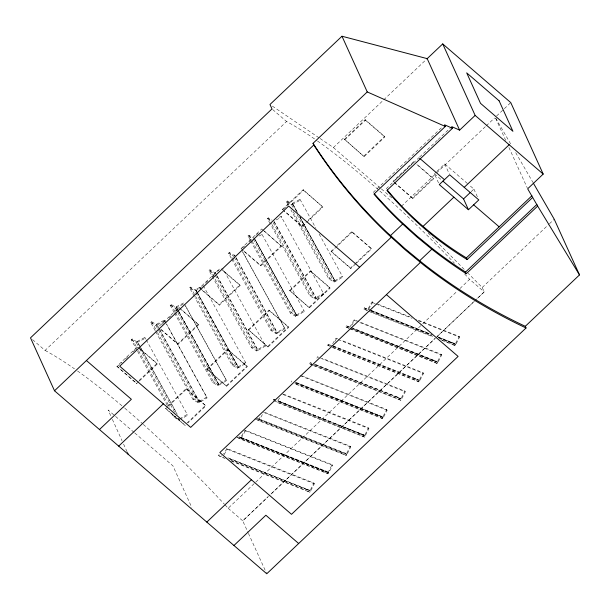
<?xml version="1.0" encoding="UTF-8"?>
<svg xmlns="http://www.w3.org/2000/svg" width="610" height="610" viewBox="0 0 610 610"><rect width="100%" height="100%" fill="white"/><g stroke="black" fill="none" stroke-linecap="round" stroke-linejoin="round"><path stroke-width="0.46" stroke-dasharray="3.05 2.29" d="M225.082 458.59L218.594 455.632L219.051 454.511L221.354 455.655M239.013 436.821L328.531 472.742L328.066 473.856L240.622 439.147L241.08 438.026L238.777 436.882M256.314 418.079L346.716 454.351L346.259 455.464L258.808 420.755L259.273 419.634L256.97 418.49M273.166 400.457L273.623 399.337L276.277 400.389M291.351 382.066L291.816 380.953M312.61 365.199L309.544 363.674L310.002 362.561L311.771 363.263M329.263 346.045L327.73 345.283L328.195 344.17L332.61 345.923M348.989 328.416L345.923 326.891L346.381 325.778L349.911 327.181M364.292 307.867L368.127 309.773L367.67 310.894L363.834 308.988L364.292 307.867L370.476 310.322M306.502 489.22L310.337 491.126L309.88 492.247L306.037 490.341L306.502 489.22L227.888 458.018M328.066 473.856L324.23 471.949L324.688 470.836M346.259 455.464L342.423 453.558L342.881 452.445M361.067 434.053L364.91 435.959L364.444 437.073L360.609 435.166L361.067 434.053L277.154 400.739M379.26 415.662L383.095 417.568L382.638 418.681L378.802 416.775L379.26 415.662L296.231 382.699M397.445 397.27L401.288 399.176L400.823 400.29L396.988 398.383L397.445 397.27L315.301 364.658M415.639 378.879L419.474 380.785L419.017 381.898L415.181 379.992L415.639 378.879L333.495 346.274M433.824 360.487L437.667 362.393L437.202 363.514L433.367 361.608L433.824 360.487L353.449 328.584M451.736 342.584L455.578 344.49L455.113 345.603L451.278 343.697L451.736 342.584L438.491 337.322M313.914 483.051L314.341 483.783L310.574 491.164L310.139 490.432L313.914 483.051L226.859 448.502L223.565 454.099M328.76 472.773L328.325 472.041L332.099 464.66L245.045 430.111L240.813 437.301L241.247 438.033L328.76 472.773L332.534 465.392L332.099 464.66M350.292 446.268L350.719 447L346.953 454.381L346.518 453.649L350.292 446.268L263.238 411.719M368.478 427.877L368.913 428.609L365.138 435.99L364.704 435.258L368.478 427.877L282.308 393.671M386.671 409.485L387.098 410.217L383.332 417.598L382.897 416.866L386.671 409.485L300.494 375.287M404.857 391.094L405.292 391.826L401.517 399.207L401.083 398.475L404.857 391.094L322.202 358.291M423.05 372.71L423.477 373.434L419.711 380.815L419.276 380.083L423.05 372.71L341.272 340.25M441.236 354.318L441.671 355.043L437.896 362.424L437.469 361.692L441.236 354.318L354.181 319.762L349.949 326.96M459.147 336.407L459.582 337.139L455.807 344.52L455.38 343.788L459.147 336.407L416.058 319.304M224 454.824L227.294 449.227L226.859 448.502M241.247 438.033L245.479 430.835L245.045 430.111M350.719 447L263.673 412.444L259.433 419.642L259.006 418.91L260.417 416.516M279.51 398.055L277.626 401.25L277.192 400.526L364.704 435.258M316.864 358.146L317.802 356.545L318.237 357.277L405.292 391.826M332.702 343.75L335.996 338.154L337.757 338.847M335.02 341.28L336.43 338.885L335.996 338.154M351.795 325.29L354.616 320.494L354.181 319.762M372.092 301.858L372.527 302.583L368.295 309.781L367.861 309.049L372.092 301.858L374.731 302.903M32.582 339.648L45.079 350.422L286.563 121.504A257.29 48.06 46.5 0 1 316.712 140.445M320.09 138.508L333.403 147.544L383.057 100.475M383.743 99.819L426.504 59.292M344.459 139.293L365.154 119.667L384.597 136.434L384.849 136.983L364.147 156.61L344.459 139.293L364.147 156.61M344.711 139.843L365.405 120.223L365.154 119.667M138.668 381.646L136.594 383.606L116.906 366.29L136.915 347.326M160.712 329.469L177.998 344.368L198.692 324.749L178.997 307.432L158.303 327.051L158.554 327.6M201.331 287.051L199.95 288.362L199.699 287.806L220.401 268.187M244.793 245.845L241.346 249.116L241.095 248.567L261.797 228.941L281.485 246.257L260.79 265.884L242.063 249.742M282.743 209.878L282.491 209.321L303.193 189.702L322.888 207.019L302.186 226.638L284.184 211.121M117.158 366.846L121.985 362.271M125.431 359L128.885 355.729M133.026 351.802L137.852 347.227M162.001 324.337L165.455 321.066M168.901 317.795L172.348 314.524M176.488 310.597L179.249 307.981L178.997 307.432M205.471 283.131L208.917 279.86M212.371 276.589L215.818 273.318M248.933 241.926L251.694 239.311M255.834 235.384L259.288 232.113M283.437 209.222L303.444 190.251L303.193 189.702M363.895 156.053L384.597 136.434M139.103 380.442L157.044 363.43L138.325 347.296M177.998 344.368L177.746 343.811L198.441 324.192M239.837 284.946L240.088 285.503L219.394 305.122L219.142 304.573L239.837 284.946L221.117 268.804M260.79 265.884L260.539 265.327L281.24 245.708M302.186 226.638L301.935 226.081L305.389 222.818M308.142 220.195L322.637 206.462M139.354 380.991L157.296 363.987L157.044 363.43M373.19 192.44L442.494 126.743M386.191 188.734L418.948 157.677M419.634 157.037L437.378 140.216M438.056 139.568L451.026 127.276M167.582 406.237L186.21 388.578L205.906 405.894L187.964 422.898M206.904 368.958L227.606 349.332L247.05 366.099L247.302 366.648L226.6 386.275L206.904 368.958L226.6 386.275M248.308 329.713L269.002 310.094L288.446 326.853L288.698 327.41L267.996 347.029L248.308 329.713L267.996 347.029M289.704 290.474L310.398 270.848L329.842 287.615L330.094 288.164L309.4 307.791L289.704 290.474L309.4 307.791M355.622 263.97L350.796 268.545L331.352 251.785L331.1 251.228L334.547 247.957M337.307 245.342L351.795 231.609L371.238 248.369L371.49 248.926L356.316 263.314M165.76 408.753L165.508 408.197L185.204 425.513L165.76 408.753L167.834 406.794M168.52 406.138L186.462 389.134L186.21 388.578M207.156 369.507L227.858 349.888L227.606 349.332M248.56 330.269L269.254 310.642L269.002 310.094M289.956 291.023L310.65 271.404L310.398 270.848M331.352 251.785L352.046 232.158L351.795 231.609M438.537 182.924L434.381 173.766L436.455 171.799M437.141 171.151L444.736 163.953L468.205 184.189M401.449 206.21L435.929 173.522M436.623 172.874L485.583 126.453M486.277 125.805L494.55 117.959M496.586 116.022L510.761 102.587M433.207 178.341L433.458 178.89L412.757 198.517L412.505 197.96L433.207 178.341L417.362 164.677M187.026 422.997L205.654 405.337M226.348 385.718L247.05 366.099M267.744 346.472L288.446 326.853M309.148 307.234L329.842 287.615M350.796 268.545L350.544 267.988L353.991 264.717M354.685 264.069L371.238 248.369M471.133 191.715L473.894 189.1L468.915 184.807M225.029 504.889A257.29 48.06 46.5 0 1 228.163 508.267L255.071 482.762M255.765 482.106L422.044 324.482M422.73 323.826L457.233 291.123M459.993 288.507L469.647 279.349L484.233 291.923L475.259 300.425L484.203 291.9L482.22 287.493L468.205 273.387M482.22 287.493L548.748 224.427M549.435 223.779L554.238 219.226M271.008 494.001L435.22 338.337L268.964 495.983M435.906 337.681L474.549 301.058L435.937 337.704M288.149 204.907L286.326 201.582L287.257 200.873L292.556 204.037L296.208 210.686M270.131 223.595L267.386 218.601L268.324 217.892L272.106 220.157M250.214 240.058L247.935 235.902L248.865 235.193L254.164 238.358L296.658 315.675L295.72 316.384L290.429 313.22L250.672 240.889M286.326 201.582L291.618 204.746L292.556 204.037M231.213 258.19L228.475 253.196L229.406 252.487L234.705 255.651L277.199 332.976L276.269 333.685L270.97 330.521L231.67 259.021M209.016 270.497L209.947 269.788L215.246 272.952L214.308 273.661L209.016 270.497L251.511 347.814L256.81 350.979L257.74 350.27L216.161 274.614M189.557 287.79L190.488 287.081L195.787 290.246L194.849 290.955L189.557 287.79L194.582 296.94M234.705 255.651L233.767 256.36L228.475 253.196M174.208 312.572L170.099 305.091L171.036 304.382L176.328 307.547L177.243 309.209M155.207 330.704L150.639 322.385L151.577 321.676L156.869 324.84L199.371 402.165L198.433 402.875L193.134 399.71L155.664 331.535M137.12 350.491L131.18 339.686L132.118 338.977L137.41 342.141L139.24 345.466M170.099 305.091L175.39 308.256L176.328 307.547M150.639 322.385L155.939 325.549L156.869 324.84M131.18 339.686L136.48 342.85L137.41 342.141M328.82 278.9L329.758 278.19L335.05 281.355L334.12 282.064L328.82 278.9L290.894 209.893M309.888 295.926L310.818 295.217L316.117 298.381L315.179 299.091L309.888 295.926L270.588 224.427M290.429 313.22L291.366 312.511L296.658 315.675M270.97 330.521L271.908 329.812L277.199 332.976M251.511 347.814L252.448 347.105L257.74 350.27M232.052 365.115L232.989 364.406L238.281 367.571L237.351 368.28L232.052 365.115L195.04 297.771M212.593 382.409L213.53 381.7L218.822 384.864L217.892 385.573L212.593 382.409L174.666 313.403M193.134 399.71L194.071 399.001L199.371 402.165M173.682 417.004L174.612 416.295L179.912 419.459L178.974 420.168L173.682 417.004L170.937 412.017M334.913 280.707L342.317 276.315L342.805 277.092L335.393 281.485L299.922 217.069M323.864 294.111L323.384 293.341L315.972 297.733L316.46 298.503L323.864 294.111L281.08 216.367L277.26 218.357M296.513 315.027L303.925 310.635L304.405 311.413L297.001 315.805L254.957 239.41M242.62 251.793L284.466 327.936L277.062 332.328L277.542 333.098L284.946 328.706L242.643 251.739M265.495 346.007L265.007 345.229L257.603 349.621L258.083 350.399L265.495 346.007L222.703 268.263M238.144 366.923L245.548 362.531L246.036 363.301L238.624 367.693L197.861 293.654M185.631 306.113L226.577 380.602L219.165 384.994L218.685 384.216L226.089 379.824L184.693 304.512M206.637 397.125L199.226 401.517L199.706 402.287L207.118 397.895L166.629 324.238L207.118 397.895M179.767 418.811L187.178 414.419L187.659 415.196L180.995 419.146M292.381 203.328L300.013 199.348L300.494 200.118L292.861 204.098L292.381 203.328L297.756 213.111M276.216 219.928L281.561 217.145L281.08 216.367M259.052 236.032L262.102 234.438L261.621 233.668L304.405 311.413M216.924 275.514L215.071 272.243L218.883 270.253M197.465 292.907L195.612 289.536L202.482 285.953M195.612 289.536L196.092 290.314L200.675 287.928M176.153 306.838L183.785 302.857L184.266 303.627L176.633 307.608L176.153 306.838L178.448 311.008M159.423 329.103L156.694 324.131L164.326 320.151L166.179 323.407M164.814 320.929L157.174 324.909L156.694 324.131M137.235 341.432L144.867 337.452L145.355 338.222L137.723 342.202L137.235 341.432L177.304 414.35M378.253 304.298L409.905 316.864M372.527 302.583L375.165 303.635M376.05 303.986L412.101 318.29M418.254 320.738L459.582 337.139M367.861 309.049L369.042 309.529M369.782 309.819L429.417 333.495M437.5 336.69L455.38 343.788M371.36 310.673L429.654 333.815M370.949 310.833L431.941 335.05M438.132 337.505L455.807 344.52M371.665 311.176L431.728 335.02M438.796 337.826L455.578 344.49M363.834 308.988L367.365 310.391M370.895 311.794L432.726 336.339M440.679 339.488L451.278 343.697M368.554 311.245L433.031 336.842M441.869 340.349L455.113 345.603M354.616 320.494L356.377 321.188M359.892 322.583L441.671 355.043M351.04 327.387L437.469 361.692M353.037 328.744L437.896 362.424M351.101 328.035L437.667 362.393M345.923 326.891L349.454 328.294M350.338 328.645L433.367 361.608M349.759 328.798L437.202 363.514M338.184 339.579L423.477 373.434M332.846 345.779L419.276 380.083M332.915 346.427L419.711 380.815M327.73 345.283L415.181 379.992M332.45 347.54L419.017 381.898M315.492 364.505L401.083 398.475M313.837 364.467L401.517 399.207M309.544 363.674L396.988 398.383M313.38 365.581L400.823 400.29M300.051 375.668L387.098 410.217M295.385 382.135L382.897 416.866M295.812 382.859L383.332 417.598M383.095 417.568L295.652 382.859L295.187 383.972L382.638 418.681M294.889 383.469L378.802 416.775M282.743 394.403L368.913 428.609M287.897 404.781L278.282 400.953M298.786 409.096L289.163 405.276M309.674 413.42L300.051 409.6M320.555 417.743L310.94 413.916M331.314 422.013L321.699 418.185M342.202 426.337L332.587 422.509M353.091 430.66L343.476 426.832M363.979 434.983L354.364 431.156M365.138 435.99L277.458 401.243L277.001 402.364L364.444 437.073M274.042 400.808L360.609 435.166M259.006 418.91L346.518 453.649M259.273 419.634L346.953 454.381M254.972 418.849L342.423 453.558M245.479 430.835L332.534 465.392M240.813 437.301L328.325 472.041M241.08 438.026L328.531 472.742M236.787 437.24L324.23 471.949M227.294 449.227L314.341 483.783M227.896 457.79L310.139 490.432M229.955 459.223L310.574 491.164M218.594 455.632L223.893 457.736M230.961 460.542L306.037 490.341M231.266 461.046L309.88 492.247M346.381 325.778L350.216 327.684M328.195 344.17L330.49 345.313M310.002 362.561L311.535 363.324M273.623 399.337L275.926 400.48M257.275 419.993L258.808 420.755M237.549 437.622L240.622 439.147M267.386 218.601L271.168 220.866M247.935 235.902L252.471 238.617M272.319 106.094L319.304 137.982M434.381 173.766L441.495 179.897M365.405 120.223L384.849 136.983M416.897 164.616L433.458 178.89M394.502 182.436L412.505 197.96M394.037 182.375L412.757 198.517M333.403 147.544L380.678 188.299M381.395 188.917L392.855 198.799M272.678 109.533L286.563 121.504M303.444 190.251L322.888 207.019M352.046 232.158L371.49 248.926M282.491 209.321L301.935 226.081M331.1 251.228L350.544 267.988M281.485 246.257L261.797 228.941M310.65 271.404L330.094 288.164M241.095 248.567L243.253 250.428M243.977 251.046L260.539 265.327M222.81 270.604L240.088 285.503M269.254 310.642L288.698 327.41M199.699 287.806L219.142 304.573M202.108 290.223L219.394 305.122M179.973 308.607L198.692 324.749M227.858 349.888L247.302 366.648M161.185 329.53L177.746 343.811M139.293 348.47L157.296 363.987M186.462 389.134L205.906 405.894M116.906 366.29L135.626 382.432M228.163 508.267L242.749 520.841L268.255 496.616L242.719 520.818L248.049 532.522M134.04 432.353L108.123 410.004L110.829 415.967M134.764 432.97L172.927 465.88L191.875 507.65M428.151 233.081L464.866 270.024M284.466 327.936L284.946 328.706M235.01 255.72L234.53 254.942L235.056 255.903M215.071 272.243L215.551 273.013M226.089 379.824L226.577 380.602M495.716 118.126L511.416 145.249M515.694 152.645L532.827 182.237M300.013 199.348L315.934 228.315M319.144 234.049L342.805 277.092M292.861 204.098L296.978 211.594M300.181 217.412L335.393 281.485M299.411 216.504L335.05 281.355M291.618 204.746L293.906 208.902M297.1 214.72L334.12 282.064M287.257 200.873L289.544 205.029M293.196 211.678L329.758 278.19M273.974 221.308L316.46 298.503M274.073 221.887L316.117 298.381M273.143 222.597L315.179 299.091M268.324 217.892L271.526 223.717M271.976 224.549L310.818 295.217M254.469 238.418L297.001 315.805M253.226 239.067L295.72 316.384M248.865 235.193L251.61 240.18M252.067 241.011L291.366 312.511M235.925 257.382L277.542 333.098M234.225 257.191L276.269 333.685M229.406 252.487L232.151 257.481M232.608 258.312L271.908 329.812M217.32 276.353L258.083 350.399M215.223 275.323L256.81 350.979M209.947 269.788L252.448 347.105M203.244 285.556L246.036 363.301M196.092 290.314L197.465 292.808M197.922 293.639L238.624 367.693M196.702 291.908L238.281 367.571M195.764 292.617L237.351 368.28M190.488 287.081L232.989 364.406M176.633 307.608L178.463 310.94M178.921 311.771L219.165 384.994M178.829 311.718L218.685 384.216M177.701 310.04L218.822 384.864M175.39 308.256L217.892 385.573M171.036 304.382L175.146 311.862M175.604 312.694L213.53 381.7M164.326 320.151L166.149 323.46M159.866 329.911L199.706 402.287M155.939 325.549L198.433 402.875M151.577 321.676L157.06 331.657M157.517 332.488L194.071 399.001M144.867 337.452L145.782 339.107M146.263 339.877L187.659 415.196M139.698 346.297L176.709 413.641M136.48 342.85L139.217 347.837M139.675 348.668L174.864 412.688M178.059 418.506L178.974 420.168M132.118 338.977L136.686 347.288M138.516 350.613L169.588 407.152M137.578 351.322L167.285 405.368M495.633 118.165L505.789 140.559M508.915 147.452L527.276 187.933M473.894 189.1L477.676 197.419M444.736 163.953L449.265 173.941M248.415 533.361L266.364 572.904M136.35 383.057L136.594 383.606M112.37 419.383L122.038 440.695M123.586 444.103L127.452 452.628M45.079 350.422A257.29 48.06 46.5 0 1 74.473 368.837M77.501 370.971A257.29 48.06 46.5 0 1 124.089 407.594M124.814 408.212A257.29 48.06 46.5 0 1 142.603 423.767M143.32 424.407A257.29 48.06 46.5 0 1 224.404 504.211M317.467 140.979A257.29 48.06 46.5 0 1 379.1 190.419M379.809 191.044A257.29 48.06 46.5 0 1 454.465 263.207M464.622 273.951A257.29 48.06 46.5 0 1 469.647 279.349M413.763 161.574L393.061 181.2L393.313 181.75L414.015 162.13L413.763 161.574"/><path stroke-width="0.91" d="M341.989 36.234L269.971 104.501L271.984 108.931L30.5 337.848L54.511 390.774L266.753 573.766L526.041 327.974L525.286 326.312A632.082 546.293 -24.4 0 1 423.043 263.489L404.773 248.461L387.304 232.669A632.082 546.293 -24.4 0 1 313.037 143.32L367.25 91.935L445.308 126.453L373.945 194.102A530.677 458.651 -24.4 0 0 401.837 223.306L416.912 236.954L432.703 249.917A530.677 458.651 -24.4 0 0 466.299 273.722L537.662 206.073L527.665 188.795L543.19 174.079L510.761 102.587L442.715 43.92L427.191 58.636L341.989 36.234L367.25 91.935M54.511 390.774L313.792 144.989L313.037 143.32M99.468 429.539L131.379 399.291L86.422 360.525M442.715 43.92L475.144 115.412L459.62 130.128L451.713 126.628L452.46 128.291L386.946 190.396A397.461 343.514 -24.4 0 0 467.146 259.54L532.667 197.434M118.706 446.123L163.343 403.82M402.661 224.068L390.514 235.574L391.269 237.237L190.678 427.389L119.72 366.213L288.652 206.073L359.61 267.249M423.058 226.371L453.878 197.16M464.225 187.346L509.167 144.745M468.457 209.733L439.291 184.586L449.646 174.773L478.804 199.92L468.457 209.733L463.547 198.906L470.447 192.363M431.819 249.215L419.68 260.722L420.435 262.384L219.844 452.536L291.511 514.321L458.102 356.408L386.435 294.615M467.146 259.54L466.391 257.877L531.912 195.772M466.299 273.722L465.544 272.06L536.907 204.411M206.805 522.084L251.442 479.773M233.95 545.477L265.861 515.229L298.664 543.518M525.286 326.312L579.5 274.919L554.238 219.226L533.3 183.061M452.46 128.291L444.553 124.791L445.308 126.453M475.144 115.412L543.19 174.079M419.657 158.295L444.469 179.683M473.634 204.823L499.148 226.828M442.921 181.124L463.547 198.906M537.662 206.073L579.5 274.919M427.191 58.636L459.62 130.128M127.452 452.628L128.23 454.336M526.041 327.974A632.082 546.293 -24.4 0 1 423.797 265.152L405.528 250.123L388.051 234.331A632.082 546.293 -24.4 0 1 313.792 144.989M466.391 257.877A397.461 343.514 -24.4 0 1 387.304 190.076M465.544 272.06A530.677 458.651 -24.4 0 1 431.949 248.255L416.157 235.292L401.083 221.643A530.677 458.651 -24.4 0 1 374.387 193.82M499.102 100.81L466.696 72.872L480.528 103.349L512.926 131.287L499.102 100.81"/></g></svg>
